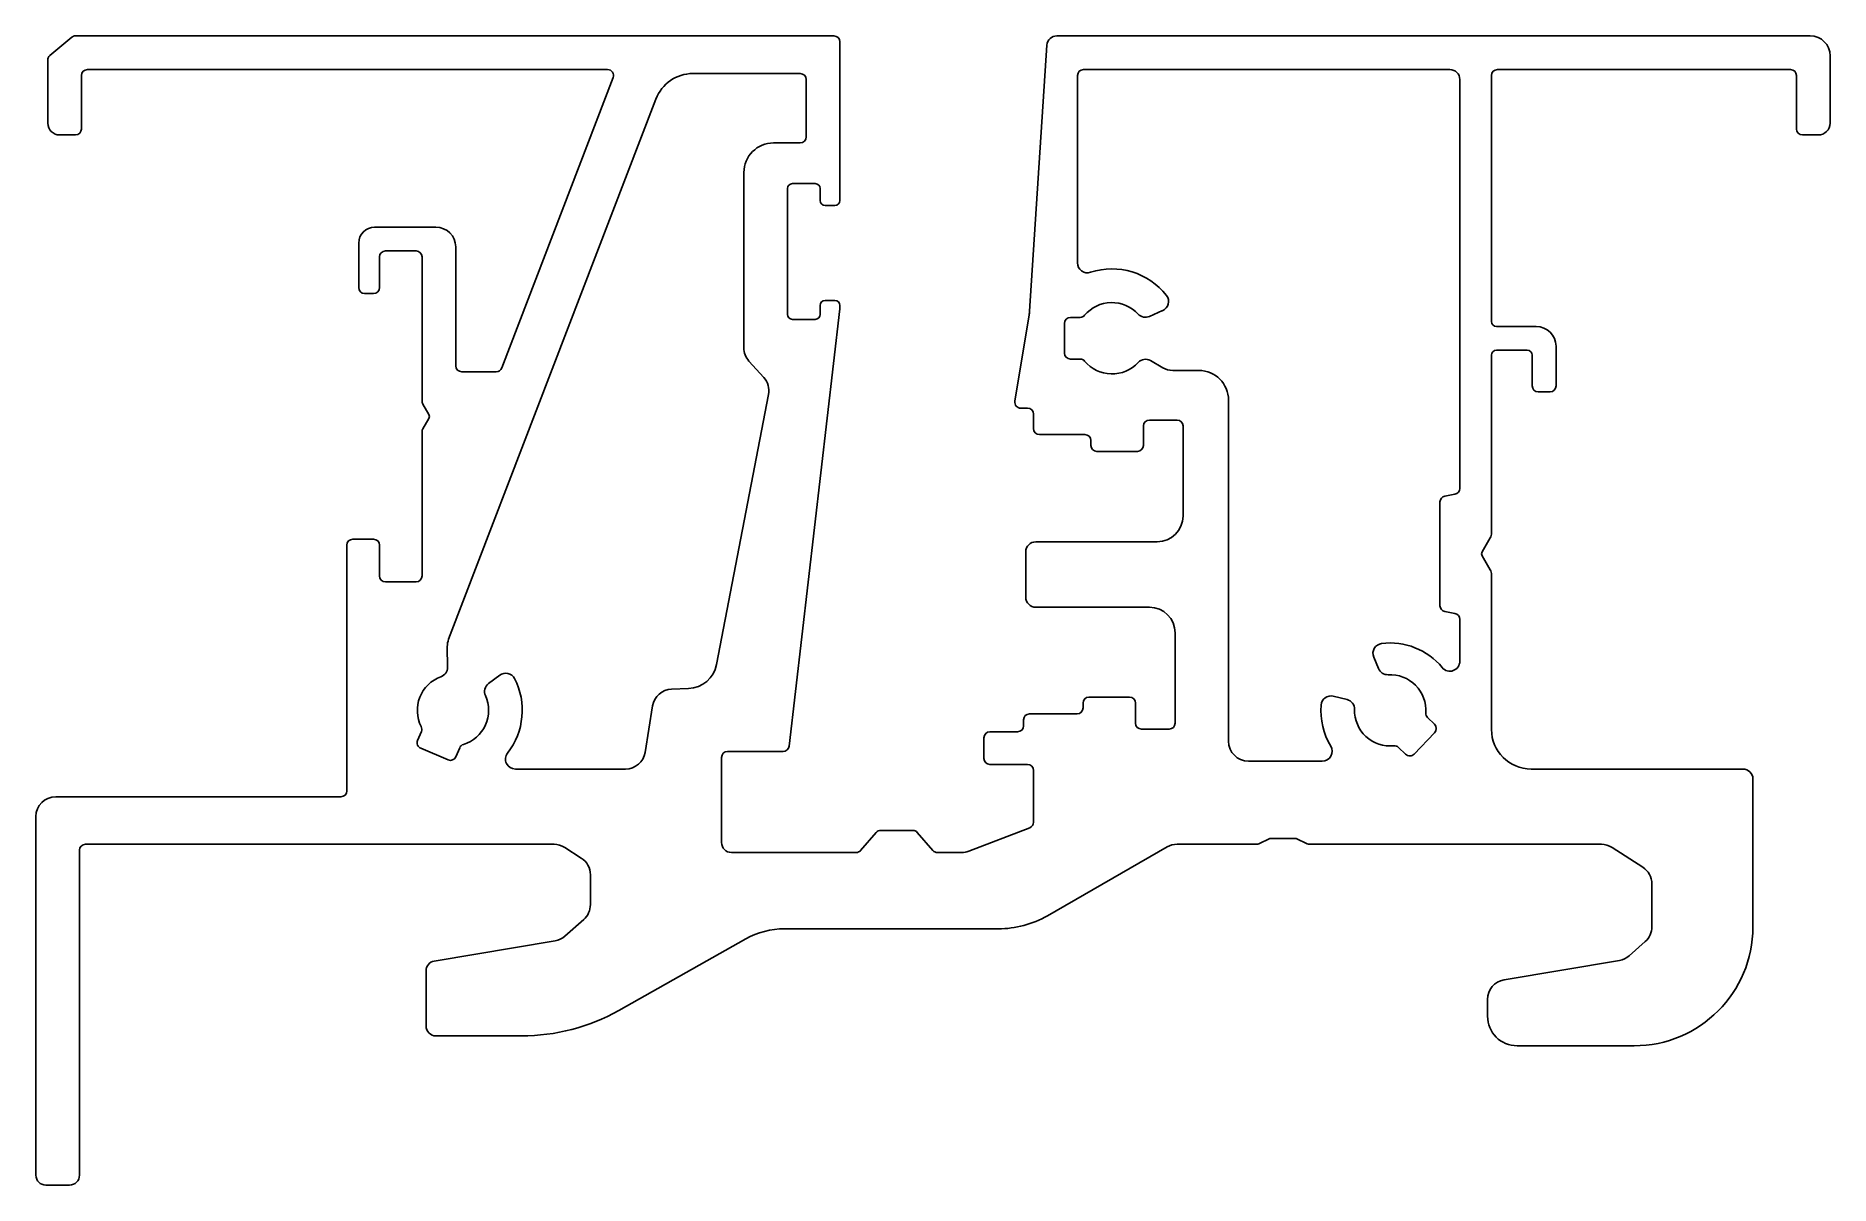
# Model space of a CAD drawing. Extents: x 782.5 to 873.1, y 383.2 to 441.2.
import ezdxf

# ---------------------------------------------------------------- set-up
doc = ezdxf.new("R2010")
doc.units = 0
doc.layers.get('0').update_dxf_attribs({"linetype": 'CONTINUOUS'})

msp = doc.modelspace()

# ---------------------------------------------------------------- linework, layer by layer
for p, q in [((822.779, 441.234), (784.482, 441.234)), ((872.079, 441.234), (834.031, 441.234)), ((784.29, 441.163), (783.186, 440.237)), ((823.079, 432.927), (823.079, 440.934)), ((833.532, 440.766), (832.655, 427.341)), ((783.079, 440.007), (783.079, 436.834)), ((785.079, 439.534), (811.35, 439.534)), ((835.379, 439.534), (853.879, 439.534)), ((856.279, 439.534), (871.079, 439.534)), ((873.079, 436.834), (873.079, 440.234)), ((784.779, 436.534), (784.779, 439.234)), ((811.63, 439.126), (806.004, 424.473)), ((815.655, 439.334), (821.079, 439.334)), ((821.379, 439.034), (821.379, 436.134)), ((835.079, 429.777), (835.079, 439.234)), ((854.379, 439.034), (854.379, 418.396)), ((855.979, 426.819), (855.979, 439.234)), ((871.379, 439.234), (871.379, 436.534)), ((803.318, 410.78), (813.784, 438.041)), ((783.679, 436.234), (784.479, 436.234)), ((821.079, 435.834), (819.729, 435.834)), ((871.679, 436.234), (872.479, 436.234)), ((818.229, 434.334), (818.229, 425.491)), ((820.429, 427.177), (820.429, 433.527)), ((820.679, 433.777), (821.829, 433.777)), ((822.079, 433.527), (822.079, 432.927)), ((822.329, 432.677), (822.829, 432.677)), ((802.679, 431.58), (799.579, 431.58)), ((798.779, 430.78), (798.779, 428.53)), ((800.129, 430.38), (801.679, 430.38)), ((803.679, 424.58), (803.679, 430.58)), ((799.829, 428.53), (799.829, 430.08)), ((801.979, 430.08), (801.979, 422.804)), ((799.079, 428.23), (799.529, 428.23)), ((822.829, 427.877), (822.329, 427.877)), ((820.51, 405.382), (823.079, 427.465)), ((821.829, 426.927), (820.679, 426.927)), ((822.079, 427.627), (822.079, 427.177)), ((823.079, 427.465), (823.079, 427.627)), ((832.633, 427.147), (831.916, 422.792)), ((834.715, 427.023), (835.206, 427.023)), ((838.704, 427.075), (839.375, 427.366)), ((834.415, 425.223), (834.415, 426.723)), ((858.238, 426.569), (856.229, 426.569)), ((835.206, 424.923), (834.715, 424.923)), ((855.979, 416.145), (855.979, 425.119)), ((856.229, 425.369), (857.788, 425.369)), ((858.038, 425.119), (858.038, 423.569)), ((859.238, 423.569), (859.238, 425.569)), ((805.724, 424.28), (803.979, 424.28)), ((818.486, 424.821), (819.233, 423.994)), ((839.381, 424.482), (838.756, 424.846)), ((841.203, 424.347), (839.884, 424.347)), ((819.473, 423.135), (816.854, 409.508)), ((858.338, 423.269), (858.938, 423.269)), ((802.019, 422.654), (802.321, 422.13)), ((832.212, 422.443), (832.553, 422.443)), ((842.703, 405.63), (842.703, 422.847)), ((802.321, 421.93), (802.019, 421.407)), ((832.853, 422.143), (832.853, 421.412)), ((838.403, 420.562), (838.403, 421.547)), ((838.703, 421.847), (840.103, 421.847)), ((840.403, 421.547), (840.403, 416.997)), ((801.979, 421.257), (801.979, 413.98)), ((833.153, 421.112), (835.453, 421.112)), ((835.753, 420.812), (835.753, 420.562)), ((836.053, 420.262), (838.103, 420.262)), ((853.379, 417.709), (853.379, 412.473)), ((854.135, 418.101), (853.622, 418.003)), ((855.505, 415.191), (855.912, 415.895)), ((798.179, 415.53), (798.179, 403.13)), ((799.529, 415.83), (798.479, 415.83)), ((799.829, 413.98), (799.829, 415.53)), ((832.463, 415.197), (832.463, 412.897)), ((839.103, 415.697), (832.963, 415.697)), ((855.912, 414.288), (855.505, 414.991)), ((801.679, 413.68), (800.129, 413.68)), ((855.979, 406.23), (855.979, 414.038)), ((832.963, 412.397), (838.703, 412.397)), ((853.622, 412.179), (854.135, 412.081)), ((854.379, 411.786), (854.379, 409.668)), ((840.003, 411.097), (840.003, 406.547)), ((803.261, 409.363), (803.252, 410.413)), ((850.031, 409.879), (850.271, 409.299)), ((805.904, 408.97), (805.334, 408.542)), ((815.436, 408.292), (814.572, 408.26)), ((837.703, 407.862), (835.653, 407.862)), ((848.684, 407.733), (847.992, 407.904)), ((813.622, 407.42), (813.241, 405.07)), ((835.053, 407.012), (832.653, 407.012)), ((835.353, 407.562), (835.353, 407.312)), ((838.003, 406.547), (838.003, 407.562)), ((852.75, 406.831), (853.103, 406.489)), ((801.752, 405.67), (801.944, 406.123)), ((832.053, 406.112), (830.653, 406.112)), ((832.353, 406.712), (832.353, 406.412)), ((839.703, 406.247), (838.303, 406.247)), ((853.11, 406.065), (852.067, 404.987)), ((803.293, 404.692), (801.911, 405.277)), ((803.878, 405.304), (803.686, 404.851)), ((817.403, 405.116), (820.212, 405.116)), ((830.353, 405.812), (830.353, 404.762)), ((851.643, 404.98), (851.29, 405.321)), ((812.254, 404.23), (806.689, 404.23)), ((817.103, 400.516), (817.103, 404.816)), ((830.653, 404.462), (832.553, 404.462)), ((832.853, 404.162), (832.853, 401.543)), ((847.437, 404.63), (843.703, 404.63)), ((868.679, 404.23), (857.979, 404.23)), ((869.179, 396.261), (869.179, 403.73)), ((797.879, 402.83), (783.479, 402.83)), ((782.479, 401.83), (782.479, 383.73)), ((824.913, 401.027), (824.126, 400.12)), ((826.759, 401.13), (825.14, 401.13)), ((827.774, 400.12), (826.986, 401.027)), ((832.66, 401.263), (829.581, 400.082)), ((844.238, 400.461), (844.789, 400.73)), ((844.789, 400.73), (846.12, 400.73)), ((846.12, 400.73), (846.671, 400.461)), ((784.679, 383.73), (784.679, 400.13)), ((784.979, 400.43), (808.643, 400.43)), ((809.185, 400.271), (810.02, 399.734)), ((823.899, 400.016), (817.603, 400.016)), ((829.223, 400.016), (828, 400.016)), ((833.561, 396.829), (839.607, 400.298)), ((840.104, 400.43), (844.106, 400.43)), ((846.803, 400.43), (861.528, 400.43)), ((862.069, 400.271), (863.62, 399.274)), ((810.479, 398.893), (810.479, 397.385)), ((864.079, 398.433), (864.079, 396.271)), ((810.14, 396.635), (809.192, 395.8)), ((820.284, 396.166), (831.073, 396.166)), ((808.697, 395.564), (802.595, 394.535)), ((811.907, 392.045), (818.323, 395.653)), ((863.74, 395.521), (862.932, 394.809)), ((862.437, 394.573), (856.612, 393.591)), ((802.179, 394.042), (802.179, 391.261)), ((855.779, 392.605), (855.779, 391.761)), ((802.679, 390.761), (807.006, 390.761)), ((857.279, 390.261), (863.179, 390.261)), ((782.979, 383.23), (784.179, 383.23))]:
    msp.add_line(p, q)
for centre, radius, start, end in [((784.482, 440.934), 0.3, 90, 130), ((822.779, 440.934), 0.3, 0, 90), ((834.031, 440.734), 0.5, 90, 176.26072), ((872.079, 440.234), 1, 0, 90), ((783.379, 440.007), 0.3, 130, 180), ((785.079, 439.234), 0.3, 90, 180), ((811.35, 439.234), 0.3, 338.99658, 90), ((835.379, 439.234), 0.3, 90, 180), ((853.879, 439.034), 0.5, 0, 90), ((856.279, 439.234), 0.3, 90, 180), ((871.079, 439.234), 0.3, 0, 90), ((815.655, 437.334), 2, 90, 159.27808), ((821.079, 439.034), 0.3, 0, 90), ((783.679, 436.834), 0.6, 180, 270), ((872.479, 436.834), 0.6, 270, 360), ((784.479, 436.534), 0.3, 270, 0), ((819.729, 434.334), 1.5, 90, 180), ((821.079, 436.134), 0.3, 270, 0), ((871.679, 436.534), 0.3, 180, 270), ((820.679, 433.527), 0.25, 90, 180), ((821.829, 433.527), 0.25, 0, 90), ((822.329, 432.927), 0.25, 180, 270), ((822.829, 432.927), 0.25, 270, 0), ((799.579, 430.78), 0.8, 90, 180), ((802.679, 430.58), 1, 0, 90), ((800.129, 430.08), 0.3, 90, 180), ((801.679, 430.08), 0.3, 0, 90), ((835.579, 429.777), 0.5, 180, 288.00516), ((836.815, 425.973), 3.5, 38.10034, 108.00516), ((799.079, 428.53), 0.3, 180, 270), ((799.529, 428.53), 0.3, 270, 0), ((822.329, 427.627), 0.25, 90, 180), ((822.829, 427.627), 0.25, 0, 90), ((836.815, 425.973), 1.8, 42.70657, 139.9948), ((839.176, 427.824), 0.5, 293.46733, 38.10034), ((820.679, 427.177), 0.25, 180, 270), ((821.829, 427.177), 0.25, 270, 0), ((830.659, 427.471), 2, 350.65693, 356.26072), ((834.715, 426.723), 0.3, 90, 180), ((835.206, 427.323), 0.3, 270, 319.9948), ((838.505, 427.533), 0.5, 222.70657, 293.46733), ((856.229, 426.819), 0.25, 180, 270), ((858.238, 425.569), 1, 0, 90), ((819.229, 425.491), 1, 180, 222.07411), ((834.715, 425.223), 0.3, 180, 270), ((835.206, 424.623), 0.3, 40.0052, 90), ((856.229, 425.119), 0.25, 90, 180), ((857.788, 425.119), 0.25, 0, 90), ((803.979, 424.58), 0.3, 180, 270), ((805.724, 424.58), 0.3, 270, 338.99658), ((836.815, 425.973), 1.8, 220.0052, 317.29343), ((838.505, 424.413), 0.5, 59.84929, 137.29343), ((839.884, 425.347), 1, 239.84929, 270), ((841.203, 422.847), 1.5, 0, 90), ((818.491, 423.324), 1, 349.12098, 42.07411), ((858.338, 423.569), 0.3, 180, 270), ((858.938, 423.569), 0.3, 270, 360), ((802.279, 422.804), 0.3, 180, 210), ((832.212, 422.743), 0.3, 170.65693, 270), ((832.553, 422.143), 0.3, 360, 90), ((802.279, 421.257), 0.3, 150, 180), ((802.148, 422.03), 0.2, 330, 30), ((833.153, 421.412), 0.3, 180, 270), ((838.703, 421.547), 0.3, 90, 180), ((840.103, 421.547), 0.3, 0, 90), ((835.453, 420.812), 0.3, 0, 90), ((836.053, 420.562), 0.3, 180, 270), ((838.103, 420.562), 0.3, 270, 0), ((853.679, 417.709), 0.3, 100.83046, 180), ((854.079, 418.396), 0.3, 280.83046, 0), ((839.103, 416.997), 1.3, 270, 0), ((855.479, 416.145), 0.5, 330, 360), ((798.479, 415.53), 0.3, 90, 180), ((799.529, 415.53), 0.3, 360, 90), ((832.963, 415.197), 0.5, 90, 180), ((855.679, 415.091), 0.2, 150, 210), ((855.479, 414.038), 0.5, 360, 30), ((800.129, 413.98), 0.3, 180, 270), ((801.679, 413.98), 0.3, 270, 360), ((832.963, 412.897), 0.5, 180, 270), ((838.703, 411.097), 1.3, 0, 90), ((853.679, 412.473), 0.3, 180, 259.16954), ((854.079, 411.786), 0.3, 0, 79.16954), ((804.252, 410.422), 1, 158.99658, 180.50906), ((850.493, 410.071), 0.5, 97.34146, 202.49094), ((850.863, 407.194), 3.4, 39.3651, 97.34146), ((853.879, 409.668), 0.5, 219.3651, 0), ((803.538, 407.194), 1.8, 109.7483, 207.03653), ((802.761, 409.359), 0.5, 289.7483, 0.50906), ((806.204, 408.57), 0.5, 27.29695, 126.89102), ((803.538, 407.194), 3.5, 321.97782, 27.29695), ((815.381, 409.791), 1.5, 272.12856, 349.12098), ((850.733, 409.491), 0.5, 202.49094, 273.2517), ((850.863, 407.194), 1.8, 355.96347, 93.2517), ((803.538, 407.194), 1.8, 287.04693, 24.33516), ((805.634, 408.142), 0.5, 126.89102, 204.33516), ((814.609, 407.26), 1, 92.12856, 170.78886), ((835.653, 407.562), 0.3, 90, 180), ((837.703, 407.562), 0.3, 0, 90), ((847.872, 407.419), 0.5, 76.10898, 175.70305), ((848.564, 407.248), 0.5, 358.66484, 76.10898), ((832.653, 406.712), 0.3, 90, 180), ((835.053, 407.312), 0.3, 270, 0), ((850.863, 407.194), 3.5, 175.70305, 211.06207), ((850.863, 407.194), 1.8, 178.66484, 275.95307), ((852.958, 407.046), 0.3, 175.96347, 225.95827), ((801.668, 406.24), 0.3, 337.04173, 27.03653), ((830.653, 405.812), 0.3, 90, 180), ((832.053, 406.412), 0.3, 270, 0), ((838.303, 406.547), 0.3, 180, 270), ((839.703, 406.547), 0.3, 270, 0), ((852.894, 406.274), 0.3, 315.95827, 45.95827), ((857.979, 406.23), 2, 180, 270), ((802.028, 405.553), 0.3, 157.04173, 247.04173), ((804.154, 405.187), 0.3, 107.04693, 157.04173), ((806.689, 404.73), 0.5, 141.97782, 270), ((812.254, 405.23), 1, 270, 350.78886), ((817.403, 404.816), 0.3, 90, 180), ((820.212, 405.416), 0.3, 270, 353.36508), ((843.703, 405.63), 1, 180, 270), ((847.437, 405.13), 0.5, 270, 31.06207), ((851.081, 405.106), 0.3, 45.95827, 95.95307), ((851.852, 405.195), 0.3, 225.95827, 315.95827), ((803.41, 404.968), 0.3, 247.04173, 337.04173), ((830.653, 404.762), 0.3, 180, 270), ((832.553, 404.162), 0.3, 0, 90), ((868.679, 403.73), 0.5, 0, 90), ((783.479, 401.83), 1, 90, 180), ((797.879, 403.13), 0.3, 270, 0), ((832.553, 401.543), 0.3, 290.9786, 0), ((817.603, 400.516), 0.5, 180, 270), ((825.14, 400.83), 0.3, 90, 139.04594), ((826.759, 400.83), 0.3, 40.95406, 90), ((844.106, 400.73), 0.3, 270, 296.06806), ((846.803, 400.73), 0.3, 243.93194, 270), ((784.979, 400.13), 0.3, 90, 180), ((808.643, 399.43), 1, 57.24174, 90), ((809.479, 398.893), 1, 0, 57.24174), ((823.899, 400.316), 0.3, 270, 319.04594), ((828, 400.316), 0.3, 220.95406, 270), ((829.223, 401.016), 1, 270, 290.9786), ((840.104, 399.43), 1, 90, 119.84317), ((861.528, 399.43), 1, 57.24174, 90), ((863.079, 398.433), 1, 0, 57.24174), ((809.479, 397.385), 1, 311.39236, 0), ((831.073, 401.166), 5, 270, 299.84317), ((820.284, 392.166), 4, 90, 119.34876), ((863.179, 396.261), 6, 270, 0), ((863.079, 396.271), 1, 311.39236, 0), ((808.53, 396.55), 1, 279.57321, 311.39236), ((802.679, 394.042), 0.5, 99.57321, 180), ((862.271, 395.559), 1, 279.57321, 311.39236), ((856.779, 392.605), 1, 99.57321, 180), ((807.006, 400.761), 10, 270, 299.34876), ((857.279, 391.761), 1.5, 180, 270), ((802.679, 391.261), 0.5, 180, 270), ((782.979, 383.73), 0.5, 180, 270), ((784.179, 383.73), 0.5, 270, 0)]:
    msp.add_arc(centre, radius, start, end)

doc.saveas('drawing.dxf')
